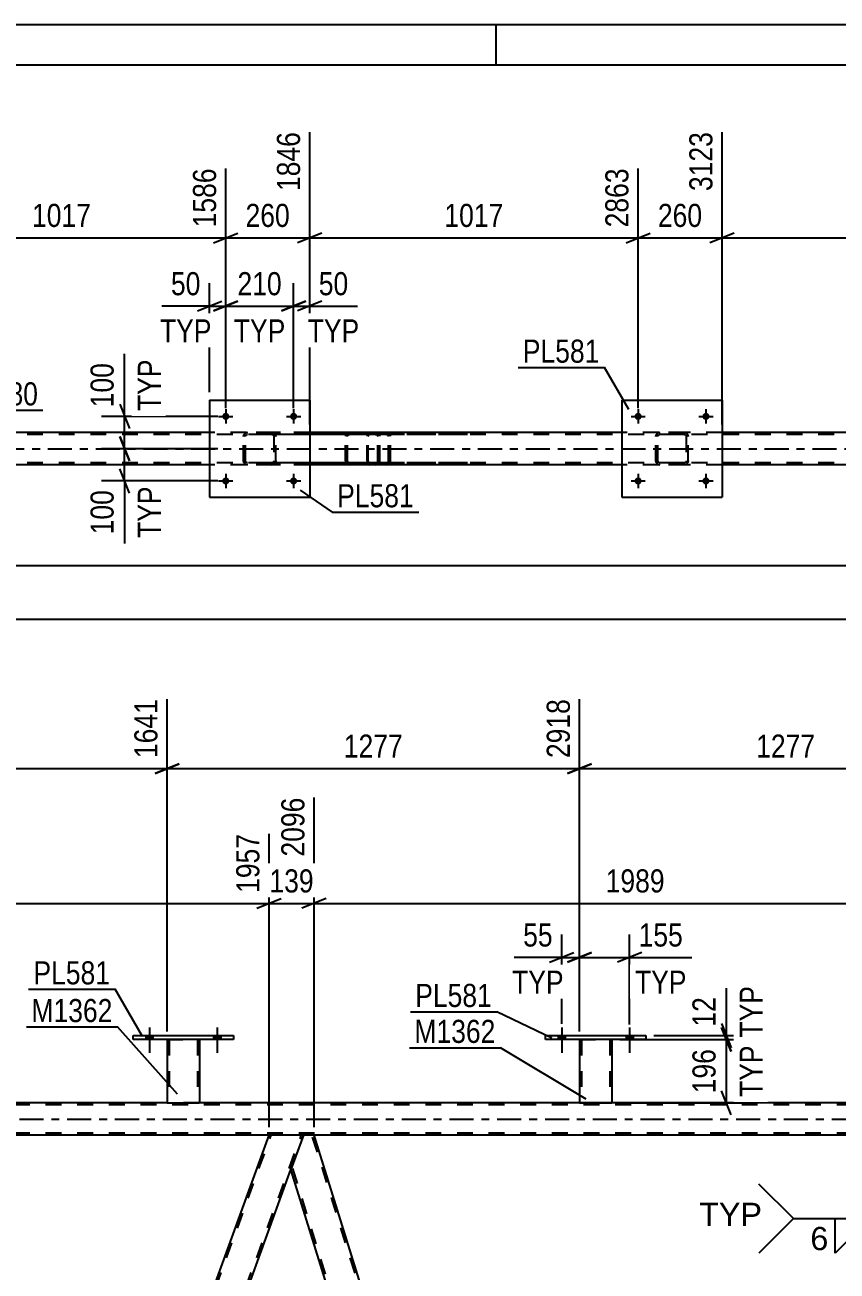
# Model space of a CAD drawing. Header units: millimetres. Extents: x 0 to 841, y 0 to 594.
# Drawn here: x 152.6 to 253.2, y 439.6 to 594 of the extents above; entities that cross this region are included whole.
import ezdxf

# ---------------------------------------------------------------- set-up
doc = ezdxf.new("R2010")
doc.units = ezdxf.units.MM
doc.linetypes.add('DXK_LINE_DOT2', pattern=[3.9198, 1.9599, -1.9599])
doc.linetypes.add('DXK_LINE_DOT3', pattern=[5.9187, 2.979, -0.9799, 0.9799, -0.9799])
doc.styles.add('Arial', font='ARIAL.TTF', dxfattribs={"height": 0.2})
doc.styles.add('Arial Narrow', font='ARIALN.TTF', dxfattribs={"height": 0.2})

# ---------------------------------------------------------------- blocks, each defined once
blk = doc.blocks.new('Unknown-318894869-1133')
at = {"color": 5, "linetype": 'Continuous'}
for p, q in [((841, 594), (0, 594)), ((211, 589), (211, 594)), ((836, 589), (5, 589))]:
    blk.add_line(p, q, dxfattribs=at)
blk = doc.blocks.new('Bolt-318894869-4934 - 4784')
at = {"linetype": 'Continuous'}
for points in [[(177.95, 545.5, -1), (177.07, 545.5, -1)], [(186.35, 545.5, -1), (185.47, 545.5, -1)]]:
    blk.add_hatch(color=1, dxfattribs=at).paths.add_polyline_path(points)
at = {"color": 1, "linetype": 'Continuous'}
for p, q in [((176.63, 545.5), (178.39, 545.5)), ((177.51, 546.38), (177.51, 544.62)), ((185.03, 545.5), (186.79, 545.5)), ((185.91, 546.38), (185.91, 544.62))]:
    blk.add_line(p, q, dxfattribs=at)
blk = doc.blocks.new('Bolt-318894869-4932 - 4784')
at = {"linetype": 'Continuous'}
for points in [[(229.03, 545.5, -1), (228.15, 545.5, -1)], [(237.43, 545.5, -1), (236.55, 545.5, -1)]]:
    blk.add_hatch(color=1, dxfattribs=at).paths.add_polyline_path(points)
at = {"color": 1, "linetype": 'Continuous'}
for p, q in [((227.71, 545.5), (229.47, 545.5)), ((228.59, 546.38), (228.59, 544.62)), ((236.11, 545.5), (237.87, 545.5)), ((236.99, 546.38), (236.99, 544.62))]:
    blk.add_line(p, q, dxfattribs=at)
blk = doc.blocks.new('Part-318894869-4807 - 4784')
at = {"color": 7, "linetype": 'DXK_LINE_DOT2'}
for p, q in [((196.07, 543.5), (181.09, 543.5)), ((192.84, 543.5), (192.64, 543.46)), ((196.27, 543.46), (196.07, 543.5)), ((196.07, 543.26), (181.09, 543.26)), ((192.37, 543.21), (192.33, 543.02)), ((192.33, 539.98), (192.33, 543.02)), ((192.58, 543.02), (192.6, 543.11)), ((192.58, 539.98), (192.58, 543.02)), ((192.6, 543.11), (192.66, 543.19)), ((192.66, 543.19), (192.74, 543.24)), ((192.74, 543.24), (192.84, 543.26)), ((196.07, 543.26), (196.17, 543.24)), ((196.17, 543.24), (196.26, 543.19)), ((196.26, 543.19), (196.31, 543.11)), ((196.31, 543.11), (196.33, 543.02)), ((196.33, 539.98), (196.33, 543.02)), ((196.59, 543.02), (196.55, 543.21)), ((196.59, 539.98), (196.59, 543.02)), ((196.07, 539.74), (181.09, 539.74)), ((196.07, 539.5), (181.09, 539.5)), ((192.33, 539.98), (192.37, 539.8)), ((192.6, 539.89), (192.58, 539.98)), ((192.66, 539.81), (192.6, 539.89)), ((192.64, 539.54), (192.84, 539.5)), ((192.74, 539.76), (192.66, 539.81)), ((192.84, 539.74), (192.74, 539.76)), ((196.17, 539.76), (196.07, 539.74)), ((196.07, 539.5), (196.27, 539.54)), ((196.26, 539.81), (196.17, 539.76)), ((196.31, 539.89), (196.26, 539.81)), ((196.33, 539.98), (196.31, 539.89)), ((196.55, 539.8), (196.59, 539.98))]:
    blk.add_line(p, q, dxfattribs=at)
for centre, start, end in [((192.82, 543), 110.7583, 155.68), ((196.09, 543), 24.32, 69.2417), ((192.82, 540), 204.32, 249.2417), ((196.09, 540), 290.7583, 335.68)]:
    blk.add_arc(centre, 0.496, start, end, dxfattribs=at)
blk = doc.blocks.new('Part-318894869-4814 - 4784')
at = {"color": 7, "linetype": 'DXK_LINE_DOT2'}
for p, q in [((195.21, 543.46), (195.12, 543.36)), ((195.31, 543.5), (195.21, 543.46)), ((207.47, 543.5), (195.31, 543.5)), ((196.59, 543.26), (196.59, 543.5)), ((197.59, 543.46), (197.4, 543.5)), ((195.06, 543.21), (195.04, 543.02)), ((195.04, 539.98), (195.04, 543.02)), ((195.12, 543.36), (195.06, 543.21)), ((195.17, 543.02), (195.18, 543.11)), ((195.17, 539.98), (195.17, 543.02)), ((195.18, 543.11), (195.21, 543.19)), ((195.21, 543.19), (195.26, 543.24)), ((195.26, 543.24), (195.31, 543.26)), ((207.47, 543.26), (195.31, 543.26)), ((197.4, 543.26), (197.5, 543.24)), ((197.5, 543.24), (197.58, 543.19)), ((197.58, 543.19), (197.63, 543.11)), ((197.63, 543.11), (197.65, 543.02)), ((197.65, 539.98), (197.65, 543.02)), ((197.9, 543.02), (197.86, 543.21)), ((197.9, 539.98), (197.9, 543.02)), ((195.04, 539.98), (195.06, 539.8)), ((195.06, 539.8), (195.12, 539.64)), ((195.12, 539.64), (195.21, 539.54)), ((195.18, 539.89), (195.17, 539.98)), ((195.21, 539.81), (195.18, 539.89)), ((195.26, 539.76), (195.21, 539.81)), ((195.21, 539.54), (195.31, 539.5)), ((195.31, 539.74), (195.26, 539.76)), ((207.47, 539.74), (195.31, 539.74)), ((207.47, 539.5), (195.31, 539.5)), ((196.59, 539.54), (196.59, 539.74)), ((196.59, 539.5), (196.59, 539.54)), ((197.5, 539.76), (197.4, 539.74)), ((197.4, 539.5), (197.59, 539.54)), ((197.58, 539.81), (197.5, 539.76)), ((197.63, 539.89), (197.58, 539.81)), ((197.65, 539.98), (197.63, 539.89)), ((197.86, 539.8), (197.9, 539.98))]:
    blk.add_line(p, q, dxfattribs=at)
for centre, start, end in [((197.41, 543.01), 23.8494, 68.8059), ((197.41, 540), 291.1941, 336.1506)]:
    blk.add_arc(centre, 0.492, start, end, dxfattribs=at)
blk = doc.blocks.new('Part-318894869-4893 - 4784')
at = {"color": 7, "linetype": 'DXK_LINE_DOT2'}
for p, q in [((231.08, 543.46), (231.27, 543.5)), ((231.27, 543.5), (231.08, 543.46)), ((234.31, 543.5), (231.27, 543.5)), ((234.31, 543.5), (234.49, 543.46)), ((234.49, 543.46), (234.31, 543.5)), ((230.79, 543.02), (230.82, 543.2)), ((230.82, 543.2), (230.79, 543.02)), ((230.79, 539.98), (230.79, 543.02)), ((231.03, 543.02), (231.04, 543.11)), ((231.03, 539.98), (231.03, 543.02)), ((231.04, 543.11), (231.1, 543.19)), ((231.1, 543.19), (231.17, 543.24)), ((231.17, 543.24), (231.27, 543.26)), ((234.31, 543.26), (231.27, 543.26)), ((234.31, 543.26), (234.4, 543.24)), ((234.4, 543.24), (234.48, 543.19)), ((234.48, 543.19), (234.53, 543.11)), ((234.53, 543.11), (234.55, 543.02)), ((234.55, 543.02), (234.55, 539.98)), ((234.75, 543.2), (234.79, 543.02)), ((234.79, 543.02), (234.75, 543.2)), ((234.79, 539.98), (234.79, 543.02)), ((230.82, 539.8), (230.79, 539.98)), ((230.79, 539.98), (230.82, 539.8)), ((231.04, 539.89), (231.03, 539.98)), ((231.1, 539.81), (231.04, 539.89)), ((231.27, 539.5), (231.08, 539.54)), ((231.08, 539.54), (231.27, 539.5)), ((231.17, 539.76), (231.1, 539.81)), ((231.27, 539.74), (231.17, 539.76)), ((234.31, 539.74), (231.27, 539.74)), ((234.31, 539.5), (231.27, 539.5)), ((234.4, 539.76), (234.31, 539.74)), ((234.49, 539.54), (234.31, 539.5)), ((234.31, 539.5), (234.49, 539.54)), ((234.48, 539.81), (234.4, 539.76)), ((234.53, 539.89), (234.48, 539.81)), ((234.55, 539.98), (234.53, 539.89)), ((234.79, 539.98), (234.75, 539.8)), ((234.75, 539.8), (234.79, 539.98))]:
    blk.add_line(p, q, dxfattribs=at)
at = {"color": 7, "linetype": 'DXK_LINE_DOT3'}
blk.add_line((232.79, 541.5), (232.79, 541.5), dxfattribs=at)
at = {"color": 7, "linetype": 'DXK_LINE_DOT2'}
for centre, start, end in [((231.27, 543.02), 112.5, 157.5), ((231.27, 543.02), 112.5, 157.5), ((234.31, 543.02), 22.5, 67.5), ((234.31, 543.02), 22.5, 67.5), ((231.27, 539.98), 202.5, 247.5), ((231.27, 539.98), 202.5, 247.5), ((234.31, 539.98), 292.5, 337.5), ((234.31, 539.98), 292.5, 337.5)]:
    blk.add_arc(centre, 0.48, start, end, dxfattribs=at)
blk = doc.blocks.new('Part-318894869-4898 - 4784')
at = {"color": 2, "linetype": 'Continuous'}
for p, q in [((226.59, 547.5), (226.59, 535.5)), ((226.59, 547.5), (238.99, 547.5)), ((238.99, 547.5), (238.99, 535.5)), ((226.59, 535.5), (238.99, 535.5))]:
    blk.add_line(p, q, dxfattribs=at)
blk = doc.blocks.new('Part-318894869-4899 - 4784')
at = {"color": 7, "linetype": 'DXK_LINE_DOT2'}
for p, q in [((180, 543.46), (180.19, 543.5)), ((180.19, 543.5), (180, 543.46)), ((183.23, 543.5), (180.19, 543.5)), ((183.23, 543.5), (183.41, 543.46)), ((183.41, 543.46), (183.23, 543.5)), ((179.71, 543.02), (179.74, 543.2)), ((179.74, 543.2), (179.71, 543.02)), ((179.71, 539.98), (179.71, 543.02)), ((179.95, 543.02), (179.96, 543.11)), ((179.95, 539.98), (179.95, 543.02)), ((179.96, 543.11), (180.02, 543.19)), ((180.02, 543.19), (180.09, 543.24)), ((180.09, 543.24), (180.19, 543.26)), ((183.23, 543.26), (180.19, 543.26)), ((183.23, 543.26), (183.32, 543.24)), ((183.32, 543.24), (183.39, 543.19)), ((183.39, 543.19), (183.45, 543.11)), ((183.45, 543.11), (183.47, 543.02)), ((183.47, 543.02), (183.47, 539.98)), ((183.67, 543.2), (183.71, 543.02)), ((183.71, 543.02), (183.67, 543.2)), ((183.71, 539.98), (183.71, 543.02)), ((179.74, 539.8), (179.71, 539.98)), ((179.71, 539.98), (179.74, 539.8)), ((179.96, 539.89), (179.95, 539.98)), ((180.02, 539.81), (179.96, 539.89)), ((180.19, 539.5), (180, 539.54)), ((180, 539.54), (180.19, 539.5)), ((180.09, 539.76), (180.02, 539.81)), ((180.19, 539.74), (180.09, 539.76)), ((183.23, 539.74), (180.19, 539.74)), ((183.23, 539.5), (180.19, 539.5)), ((183.32, 539.76), (183.23, 539.74)), ((183.41, 539.54), (183.23, 539.5)), ((183.23, 539.5), (183.41, 539.54)), ((183.39, 539.81), (183.32, 539.76)), ((183.45, 539.89), (183.39, 539.81)), ((183.47, 539.98), (183.45, 539.89)), ((183.71, 539.98), (183.67, 539.8)), ((183.67, 539.8), (183.71, 539.98))]:
    blk.add_line(p, q, dxfattribs=at)
at = {"color": 7, "linetype": 'DXK_LINE_DOT3'}
blk.add_line((181.71, 541.5), (181.71, 541.5), dxfattribs=at)
at = {"color": 7, "linetype": 'DXK_LINE_DOT2'}
for centre, start, end in [((180.19, 543.02), 112.5, 157.5), ((180.19, 543.02), 112.5, 157.5), ((183.23, 543.02), 22.5, 67.5), ((183.23, 543.02), 22.5, 67.5), ((180.19, 539.98), 202.5, 247.5), ((180.19, 539.98), 202.5, 247.5), ((183.23, 539.98), 292.5, 337.5), ((183.23, 539.98), 292.5, 337.5)]:
    blk.add_arc(centre, 0.48, start, end, dxfattribs=at)
blk = doc.blocks.new('Part-318894869-4904 - 4784')
at = {"color": 2, "linetype": 'Continuous'}
for p, q in [((175.51, 547.5), (175.51, 535.5)), ((175.51, 547.5), (187.91, 547.5)), ((187.91, 547.5), (187.91, 535.5)), ((175.51, 535.5), (187.91, 535.5))]:
    blk.add_line(p, q, dxfattribs=at)
blk = doc.blocks.new('Bolt-318894869-4931 - 4784')
at = {"linetype": 'Continuous'}
for points in [[(229.03, 537.5, -1), (228.15, 537.5, -1)], [(237.43, 537.5, -1), (236.55, 537.5, -1)]]:
    blk.add_hatch(color=1, dxfattribs=at).paths.add_polyline_path(points)
at = {"color": 1, "linetype": 'Continuous'}
for p, q in [((227.71, 537.5), (229.47, 537.5)), ((228.59, 538.38), (228.59, 536.62)), ((236.11, 537.5), (237.87, 537.5)), ((236.99, 538.38), (236.99, 536.62))]:
    blk.add_line(p, q, dxfattribs=at)
blk = doc.blocks.new('Bolt-318894869-4933 - 4784')
at = {"linetype": 'Continuous'}
for points in [[(177.95, 537.5, -1), (177.07, 537.5, -1)], [(186.35, 537.5, -1), (185.47, 537.5, -1)]]:
    blk.add_hatch(color=1, dxfattribs=at).paths.add_polyline_path(points)
at = {"color": 1, "linetype": 'Continuous'}
for p, q in [((176.63, 537.5), (178.39, 537.5)), ((177.51, 538.38), (177.51, 536.62)), ((185.03, 537.5), (186.79, 537.5)), ((185.91, 538.38), (185.91, 536.62))]:
    blk.add_line(p, q, dxfattribs=at)
blk = doc.blocks.new('Part-318894869-4962 - 4784')
at = {"color": 2, "linetype": 'Continuous'}
for p, q in [((175.51, 543.5), (136.82, 543.5)), ((226.59, 543.5), (187.91, 543.5)), ((277.67, 543.5), (238.99, 543.5)), ((175.51, 539.5), (136.82, 539.5)), ((226.59, 539.5), (187.91, 539.5)), ((277.67, 539.5), (238.99, 539.5))]:
    blk.add_line(p, q, dxfattribs=at)
at = {"color": 7, "linetype": 'DXK_LINE_DOT2'}
for p, q in [((187.91, 543.5), (175.51, 543.5)), ((238.99, 543.5), (226.59, 543.5)), ((715.39, 543.26), (114.05, 543.26)), ((715.39, 539.74), (114.05, 539.74)), ((187.91, 539.5), (175.51, 539.5)), ((238.99, 539.5), (226.59, 539.5))]:
    blk.add_line(p, q, dxfattribs=at)
at = {"color": 7, "linetype": 'DXK_LINE_DOT3'}
blk.add_line((114.05, 541.5), (715.39, 541.5), dxfattribs=at)
blk = doc.blocks.new('Part-318894869-3330 - 3231')
at = {"color": 2, "linetype": 'Continuous'}
for p, q in [((217.13, 468.78), (229.53, 468.78)), ((217.13, 468.3), (217.13, 468.78)), ((229.53, 468.3), (217.13, 468.3)), ((229.53, 468.78), (229.53, 468.3))]:
    blk.add_line(p, q, dxfattribs=at)
blk = doc.blocks.new('Part-318894869-3345 - 3231')
at = {"color": 2, "linetype": 'Continuous'}
for p, q in [((187.13, 456.45), (185.58, 452.2)), ((188.45, 456.45), (187.13, 456.45)), ((224.73, 340.06), (188.45, 456.45)), ((220.54, 340.06), (185.58, 452.2))]:
    blk.add_line(p, q, dxfattribs=at)
at = {"color": 7, "linetype": 'DXK_LINE_DOT2'}
for p, q in [((225.01, 338.33), (188.2, 456.45)), ((222.54, 334.45), (185.72, 452.58)), ((222.28, 334.45), (220.54, 340.06)), ((225.15, 338.71), (224.73, 340.06)), ((223.6, 334.45), (225.15, 338.71)), ((222.28, 334.45), (223.6, 334.45))]:
    blk.add_line(p, q, dxfattribs=at)
blk = doc.blocks.new('Part-318894869-3283 - 3231')
at = {"color": 2, "linetype": 'Continuous'}
for p, q in [((221.33, 468.3), (221.33, 460.46)), ((225.33, 468.3), (225.33, 460.46)), ((221.33, 460.46), (225.33, 460.46))]:
    blk.add_line(p, q, dxfattribs=at)
at = {"color": 7, "linetype": 'DXK_LINE_DOT2'}
for p, q in [((221.33, 468.3), (225.33, 468.3)), ((221.33, 468.3), (221.33, 468.3)), ((221.33, 468.3), (221.33, 468.3)), ((221.57, 468.3), (221.57, 460.46)), ((225.09, 468.3), (225.09, 460.46)), ((225.33, 468.3), (225.33, 468.3)), ((225.33, 468.3), (225.33, 468.3)), ((225.07, 460.46), (225.03, 460.46)), ((225.03, 460.46), (225.07, 460.46)), ((225.09, 460.46), (225.07, 460.46)), ((225.07, 460.46), (225.09, 460.46))]:
    blk.add_line(p, q, dxfattribs=at)
blk = doc.blocks.new('Bolt-318894869-3424 - 3231')
at = {"linetype": 'Continuous'}
for points in [[(218.69, 468.3), (219.57, 468.3), (219.57, 468.78), (218.69, 468.78)], [(227.09, 468.3), (227.97, 468.3), (227.97, 468.78), (227.09, 468.78)]]:
    blk.add_hatch(color=1, dxfattribs=at).paths.add_polyline_path(points)
at = {"color": 1, "linetype": 'Continuous'}
for p, q in [((219.13, 469.78), (219.13, 466.66)), ((227.53, 469.78), (227.53, 466.66)), ((218.69, 468.78), (218.69, 468.3)), ((219.57, 468.78), (219.57, 468.3)), ((227.09, 468.78), (227.09, 468.3)), ((227.97, 468.78), (227.97, 468.3))]:
    blk.add_line(p, q, dxfattribs=at)
blk = doc.blocks.new('Part-318894869-3320 - 3231')
at = {"color": 2, "linetype": 'Continuous'}
for p, q in [((166.05, 468.78), (178.45, 468.78)), ((166.05, 468.3), (166.05, 468.78)), ((178.45, 468.3), (166.05, 468.3)), ((178.45, 468.78), (178.45, 468.3))]:
    blk.add_line(p, q, dxfattribs=at)
blk = doc.blocks.new('Part-318894869-3382 - 3231')
at = {"color": 2, "linetype": 'Continuous'}
for p, q in [((138.47, 334.45), (182.87, 456.45)), ((187.13, 456.45), (182.87, 456.45)), ((142.73, 334.45), (185.58, 452.2)), ((142.41, 334.45), (138.47, 334.45)), ((142.69, 334.45), (142.41, 334.45)), ((142.73, 334.45), (142.69, 334.45))]:
    blk.add_line(p, q, dxfattribs=at)
at = {"color": 7, "linetype": 'DXK_LINE_DOT2'}
for p, q in [((138.72, 334.45), (183.13, 456.45)), ((142.47, 334.45), (186.87, 456.45)), ((185.58, 452.2), (187.13, 456.45)), ((142.41, 334.45), (142.58, 334.45))]:
    blk.add_line(p, q, dxfattribs=at)
blk = doc.blocks.new('Part-318894869-3325 - 3231')
at = {"color": 2, "linetype": 'Continuous'}
for p, q in [((170.25, 468.3), (170.25, 460.45)), ((174.25, 468.3), (174.25, 460.45)), ((170.25, 460.45), (174.21, 460.45)), ((174.25, 460.45), (174.21, 460.45))]:
    blk.add_line(p, q, dxfattribs=at)
at = {"color": 7, "linetype": 'DXK_LINE_DOT2'}
for p, q in [((170.25, 468.3), (174.25, 468.3)), ((170.25, 468.3), (170.25, 468.3)), ((170.25, 468.3), (170.25, 468.3)), ((170.49, 468.3), (170.49, 460.45)), ((174.01, 468.3), (174.01, 460.45)), ((174.25, 468.3), (174.25, 468.3)), ((174.25, 468.3), (174.25, 468.3)), ((173.99, 460.45), (174.01, 460.45))]:
    blk.add_line(p, q, dxfattribs=at)
blk = doc.blocks.new('Bolt-318894869-3421 - 3231')
at = {"linetype": 'Continuous'}
for points in [[(167.61, 468.3), (168.49, 468.3), (168.49, 468.78), (167.61, 468.78)], [(176.01, 468.3), (176.89, 468.3), (176.89, 468.78), (176.01, 468.78)]]:
    blk.add_hatch(color=1, dxfattribs=at).paths.add_polyline_path(points)
at = {"color": 1, "linetype": 'Continuous'}
for p, q in [((168.05, 469.78), (168.05, 466.66)), ((176.45, 469.78), (176.45, 466.66)), ((167.61, 468.78), (167.61, 468.3)), ((168.49, 468.78), (168.49, 468.3)), ((176.01, 468.78), (176.01, 468.3)), ((176.89, 468.78), (176.89, 468.3))]:
    blk.add_line(p, q, dxfattribs=at)
blk = doc.blocks.new('Bolt-318894869-3422 - 3231')
at = {"linetype": 'Continuous'}
for points in [[(167.61, 468.3), (168.49, 468.3), (168.49, 468.78), (167.61, 468.78)], [(176.01, 468.3), (176.89, 468.3), (176.89, 468.78), (176.01, 468.78)]]:
    blk.add_hatch(color=1, dxfattribs=at).paths.add_polyline_path(points)
at = {"color": 1, "linetype": 'Continuous'}
for p, q in [((168.05, 469.78), (168.05, 466.66)), ((176.45, 469.78), (176.45, 466.66)), ((167.61, 468.78), (167.61, 468.3)), ((168.49, 468.78), (168.49, 468.3)), ((176.01, 468.78), (176.01, 468.3)), ((176.89, 468.78), (176.89, 468.3))]:
    blk.add_line(p, q, dxfattribs=at)
blk = doc.blocks.new('Bolt-318894869-3423 - 3231')
at = {"linetype": 'Continuous'}
for points in [[(218.69, 468.3), (219.57, 468.3), (219.57, 468.78), (218.69, 468.78)], [(227.09, 468.3), (227.97, 468.3), (227.97, 468.78), (227.09, 468.78)]]:
    blk.add_hatch(color=1, dxfattribs=at).paths.add_polyline_path(points)
at = {"color": 1, "linetype": 'Continuous'}
for p, q in [((219.13, 469.78), (219.13, 466.66)), ((227.53, 469.78), (227.53, 466.66)), ((218.69, 468.78), (218.69, 468.3)), ((219.57, 468.78), (219.57, 468.3)), ((227.09, 468.78), (227.09, 468.3)), ((227.97, 468.78), (227.97, 468.3))]:
    blk.add_line(p, q, dxfattribs=at)
blk = doc.blocks.new('Part-318894869-3655 - 3231')
at = {"color": 7, "linetype": 'DXK_LINE_DOT2'}
for p, q in [((705.93, 460.21), (104.6, 460.21)), ((174.25, 460.45), (170.25, 460.45)), ((705.93, 456.69), (104.6, 456.69)), ((188.45, 456.45), (182.87, 456.45))]:
    blk.add_line(p, q, dxfattribs=at)
at = {"color": 2, "linetype": 'Continuous'}
for p, q in [((170.25, 460.45), (123.17, 460.45)), ((425.65, 460.45), (174.25, 460.45)), ((182.87, 456.45), (104.6, 456.45)), ((268.01, 456.45), (188.45, 456.45))]:
    blk.add_line(p, q, dxfattribs=at)
at = {"color": 7, "linetype": 'DXK_LINE_DOT3'}
blk.add_line((104.6, 458.45), (705.93, 458.45), dxfattribs=at)
blk = doc.blocks.new('Part-318894869-3683 - 3231')
at = {"color": 7, "linetype": 'DXK_LINE_DOT2'}
for p, q in [((223.86, 334.45), (268.26, 456.45)), ((227.6, 334.45), (272.01, 456.45)), ((272.26, 456.45), (270.72, 452.2)), ((223.6, 334.45), (225.64, 340.06)), ((227.86, 334.45), (229.9, 340.06)), ((227.86, 334.45), (223.6, 334.45))]:
    blk.add_line(p, q, dxfattribs=at)
at = {"color": 2, "linetype": 'Continuous'}
for p, q in [((225.64, 340.06), (268.01, 456.45)), ((268.01, 456.45), (272.26, 456.45)), ((229.9, 340.06), (270.72, 452.2))]:
    blk.add_line(p, q, dxfattribs=at)
blk = doc.blocks.new('StraightDimension-318894869-5174 - 4784')
at = {"color": 7, "linetype": 'Continuous'}
for p, q in [((238.99, 544.5), (238.99, 580.73)), ((228.59, 546.5), (228.59, 576.23)), ((227.09, 567.02), (230.09, 568.22)), ((240.49, 568.22), (237.49, 567.02)), ((228.59, 567.62), (238.99, 567.62))]:
    blk.add_line(p, q, dxfattribs=at)
at = {"color": 0}
blk.add_wipeout([(237.13, 568.37), (237.13, 572.57), (230.44, 572.57), (230.44, 568.37)], dxfattribs=at)
at = {"color": 3, "style": 'Arial Narrow'}
blk.add_text('260', height=2.863, dxfattribs=at).set_placement((231.04, 568.97))
at = {"color": 0, "linetype": 'Continuous'}
blk.add_wipeout([(238.39, 581.33), (234.19, 581.33), (234.19, 572.82), (238.39, 572.82)], dxfattribs=at)
at = {"color": 3, "linetype": 'Continuous', "style": 'Arial Narrow'}
blk.add_text('3123', height=2.863, rotation=90.0002, dxfattribs=at).set_placement((237.79, 573.42))
blk = doc.blocks.new('StraightDimension-318894869-5026 - 4784')
at = {"color": 7, "linetype": 'Continuous'}
blk.add_line((114.05, 527.03), (752.51, 527.03), dxfattribs=at)
blk = doc.blocks.new('StraightDimension-318894869-5121 - 4784')
at = {"color": 7, "linetype": 'Continuous'}
for p, q in [((136.82, 544.18), (136.82, 578.91)), ((177.51, 546.5), (177.51, 576.23)), ((138.32, 568.22), (135.32, 567.02)), ((176.01, 567.02), (179.01, 568.22)), ((136.82, 567.62), (177.51, 567.62))]:
    blk.add_line(p, q, dxfattribs=at)
at = {"color": 0, "linetype": 'Continuous'}
blk.add_wipeout([(176.9, 576.83), (172.7, 576.83), (172.7, 568.32), (176.9, 568.32)], dxfattribs=at)
at = {"color": 0}
blk.add_wipeout([(161.42, 568.37), (161.42, 572.57), (152.91, 572.57), (152.91, 568.37)], dxfattribs=at)
at = {"color": 3, "linetype": 'Continuous', "style": 'Arial Narrow'}
blk.add_text('1586', height=2.863, rotation=90.0002, dxfattribs=at).set_placement((176.31, 568.92))
at = {"color": 3, "style": 'Arial Narrow'}
blk.add_text('1017', height=2.863, dxfattribs=at).set_placement((153.51, 568.97))
blk = doc.blocks.new('StraightDimension-318894869-5134 - 4784')
at = {"color": 7, "linetype": 'Continuous'}
for p, q in [((187.91, 544.5), (187.91, 580.73)), ((177.51, 546.5), (177.51, 576.23)), ((176.01, 567.02), (179.01, 568.22)), ((189.41, 568.22), (186.41, 567.02)), ((177.51, 567.62), (187.91, 567.62))]:
    blk.add_line(p, q, dxfattribs=at)
at = {"color": 0}
blk.add_wipeout([(186.05, 568.37), (186.05, 572.57), (179.36, 572.57), (179.36, 568.37)], dxfattribs=at)
at = {"color": 3, "style": 'Arial Narrow'}
blk.add_text('260', height=2.863, dxfattribs=at).set_placement((179.96, 568.97))
at = {"color": 0, "linetype": 'Continuous'}
blk.add_wipeout([(187.3, 581.33), (183.1, 581.33), (183.1, 572.82), (187.3, 572.82)], dxfattribs=at)
at = {"color": 3, "linetype": 'Continuous', "style": 'Arial Narrow'}
blk.add_text('1846', height=2.863, rotation=90.0002, dxfattribs=at).set_placement((186.71, 573.42))
blk = doc.blocks.new('StraightDimension-318894869-5154 - 4784')
at = {"color": 7, "linetype": 'Continuous'}
for p, q in [((187.91, 544.5), (187.91, 580.73)), ((228.59, 546.5), (228.59, 576.23)), ((189.41, 568.22), (186.41, 567.02)), ((227.09, 567.02), (230.09, 568.22)), ((187.91, 567.62), (228.59, 567.62))]:
    blk.add_line(p, q, dxfattribs=at)
at = {"color": 0, "linetype": 'Continuous'}
blk.add_wipeout([(227.99, 576.83), (223.79, 576.83), (223.79, 568.32), (227.99, 568.32)], dxfattribs=at)
at = {"color": 0}
blk.add_wipeout([(212.5, 568.37), (212.5, 572.57), (203.99, 572.57), (203.99, 568.37)], dxfattribs=at)
at = {"color": 3, "linetype": 'Continuous', "style": 'Arial Narrow'}
blk.add_text('2863', height=2.863, rotation=90.0002, dxfattribs=at).set_placement((227.39, 568.92))
at = {"color": 3, "style": 'Arial Narrow'}
blk.add_text('1017', height=2.863, dxfattribs=at).set_placement((204.59, 568.97))
blk = doc.blocks.new('StraightDimension-318894869-5194 - 4784')
at = {"color": 7, "linetype": 'Continuous'}
for p, q in [((238.99, 544.5), (238.99, 580.73)), ((279.67, 546.5), (279.67, 576.23)), ((240.49, 568.22), (237.49, 567.02)), ((278.17, 567.02), (281.17, 568.22)), ((238.99, 567.62), (279.67, 567.62))]:
    blk.add_line(p, q, dxfattribs=at)
at = {"color": 0, "linetype": 'Continuous'}
blk.add_wipeout([(279.07, 576.83), (274.87, 576.83), (274.87, 568.32), (279.07, 568.32)], dxfattribs=at)
at = {"color": 0}
blk.add_wipeout([(263.58, 568.37), (263.58, 572.57), (255.07, 572.57), (255.07, 568.37)], dxfattribs=at)
at = {"color": 3, "linetype": 'Continuous', "style": 'Arial Narrow'}
blk.add_text('4140', height=2.863, rotation=90.0002, dxfattribs=at).set_placement((278.47, 568.92))
at = {"color": 3, "style": 'Arial Narrow'}
blk.add_text('1017', height=2.863, dxfattribs=at).set_placement((255.67, 568.97))
blk = doc.blocks.new('StraightDimension-318894869-5602 - 4784')
at = {"color": 7, "linetype": 'Continuous'}
blk.add_line((113.41, 520.38), (753.15, 520.38), dxfattribs=at)
blk = doc.blocks.new('StraightDimension-318894869-5660 - 4784')
at = {"color": 7, "linetype": 'Continuous'}
for p, q in [((175.51, 548.5), (175.51, 562.01)), ((177.51, 546.5), (177.51, 562.01)), ((174.01, 558.56), (177.01, 559.76)), ((175.51, 559.16), (177.51, 559.16)), ((179.01, 559.76), (176.01, 558.56))]:
    blk.add_line(p, q, dxfattribs=at)
at = {"color": 0}
blk.add_wipeout([(174.98, 559.91), (174.98, 564.11), (170.12, 564.11), (170.12, 559.91)], dxfattribs=at)
at = {"color": 0, "linetype": 'Continuous'}
blk.add_wipeout([(176.35, 554.06), (176.35, 558.26), (168.76, 558.26), (168.76, 554.06)], dxfattribs=at)
at = {"color": 7, "linetype": 'Continuous'}
blk.add_line((175.51, 559.16), (169.6, 559.16), dxfattribs=at)
blk.add_line((175.51, 559.16), (169.6, 559.16), dxfattribs=at)
at = {"color": 3, "style": 'Arial Narrow'}
blk.add_text('50', height=2.863, dxfattribs=at).set_placement((170.72, 560.51))
at = {"color": 3, "linetype": 'Continuous', "style": 'Arial Narrow'}
blk.add_text('TYP', height=2.863, dxfattribs=at).set_placement((169.36, 554.66))
blk = doc.blocks.new('StraightDimension-318894869-5673 - 4784')
at = {"color": 7, "linetype": 'Continuous'}
for p, q in [((177.51, 546.5), (177.51, 562.01)), ((185.91, 546.5), (185.91, 562.01)), ((176.01, 558.56), (179.01, 559.76)), ((177.51, 559.16), (185.91, 559.16)), ((187.41, 559.76), (184.41, 558.56))]:
    blk.add_line(p, q, dxfattribs=at)
at = {"color": 0}
blk.add_wipeout([(185.05, 559.91), (185.05, 564.11), (178.36, 564.11), (178.36, 559.91)], dxfattribs=at)
at = {"color": 0, "linetype": 'Continuous'}
blk.add_wipeout([(185.5, 554.06), (185.5, 558.26), (177.91, 558.26), (177.91, 554.06)], dxfattribs=at)
at = {"color": 3, "style": 'Arial Narrow'}
blk.add_text('210', height=2.863, dxfattribs=at).set_placement((178.96, 560.51))
at = {"color": 3, "linetype": 'Continuous', "style": 'Arial Narrow'}
blk.add_text('TYP', height=2.863, dxfattribs=at).set_placement((178.51, 554.66))
blk = doc.blocks.new('StraightDimension-318894869-5689 - 4784')
at = {"color": 7, "linetype": 'Continuous'}
for p, q in [((185.91, 546.5), (185.91, 562.01)), ((187.91, 548.5), (187.91, 562.01)), ((184.41, 558.56), (187.41, 559.76)), ((185.91, 559.16), (187.91, 559.16)), ((189.41, 559.76), (186.41, 558.56))]:
    blk.add_line(p, q, dxfattribs=at)
at = {"color": 0}
blk.add_wipeout([(193.29, 559.91), (193.29, 564.11), (188.43, 564.11), (188.43, 559.91)], dxfattribs=at)
at = {"color": 0, "linetype": 'Continuous'}
blk.add_wipeout([(194.65, 554.06), (194.65, 558.26), (187.06, 558.26), (187.06, 554.06)], dxfattribs=at)
at = {"color": 7, "linetype": 'Continuous'}
blk.add_line((187.91, 559.16), (193.81, 559.16), dxfattribs=at)
blk.add_line((187.91, 559.16), (193.81, 559.16), dxfattribs=at)
at = {"color": 3, "style": 'Arial Narrow'}
blk.add_text('50', height=2.863, dxfattribs=at).set_placement((189.03, 560.51))
at = {"color": 3, "linetype": 'Continuous', "style": 'Arial Narrow'}
blk.add_text('TYP', height=2.863, dxfattribs=at).set_placement((187.66, 554.66))
blk = doc.blocks.new('StraightDimension-318894869-9661 - 4784')
at = {"color": 7, "linetype": 'Continuous'}
for p, q in [((164.37, 547), (165.57, 544)), ((176.51, 545.5), (162.12, 545.5)), ((164.97, 541.5), (164.97, 545.5)), ((165.57, 540), (164.37, 543)), ((176.51, 541.5), (162.12, 541.5))]:
    blk.add_line(p, q, dxfattribs=at)
at = {"color": 0}
blk.add_wipeout([(164.22, 552.71), (160.02, 552.71), (160.02, 546.03), (164.22, 546.03)], dxfattribs=at)
at = {"color": 0, "linetype": 'Continuous'}
blk.add_wipeout([(170.07, 553.16), (165.87, 553.16), (165.87, 545.57), (170.07, 545.57)], dxfattribs=at)
at = {"color": 7, "linetype": 'Continuous'}
blk.add_line((164.97, 545.5), (164.97, 553.24), dxfattribs=at)
blk.add_line((164.97, 545.5), (164.97, 553.24), dxfattribs=at)
at = {"color": 3, "style": 'Arial Narrow'}
blk.add_text('100', height=2.863, rotation=90.0002, dxfattribs=at).set_placement((163.62, 546.63))
at = {"color": 3, "linetype": 'Continuous', "style": 'Arial Narrow'}
blk.add_text('TYP', height=2.863, rotation=90.0002, dxfattribs=at).set_placement((169.47, 546.17))
blk = doc.blocks.new('StraightDimension-318894869-9662 - 4784')
at = {"color": 7, "linetype": 'Continuous'}
for p, q in [((164.37, 543), (165.57, 540)), ((176.51, 541.5), (162.12, 541.5)), ((164.97, 537.5), (164.97, 541.5)), ((165.57, 536), (164.37, 539)), ((176.51, 537.5), (162.12, 537.5))]:
    blk.add_line(p, q, dxfattribs=at)
at = {"color": 0, "linetype": 'Continuous'}
blk.add_wipeout([(170.07, 537.43), (165.87, 537.43), (165.87, 529.84), (170.07, 529.84)], dxfattribs=at)
at = {"color": 0}
blk.add_wipeout([(164.22, 536.98), (160.02, 536.98), (160.02, 530.29), (164.22, 530.29)], dxfattribs=at)
at = {"color": 7, "linetype": 'Continuous'}
blk.add_line((164.97, 537.5), (164.97, 529.77), dxfattribs=at)
blk.add_line((164.97, 537.5), (164.97, 529.77), dxfattribs=at)
at = {"color": 3, "style": 'Arial Narrow'}
blk.add_text('100', height=2.863, rotation=90.0002, dxfattribs=at).set_placement((163.62, 530.89))
at = {"color": 3, "linetype": 'Continuous', "style": 'Arial Narrow'}
blk.add_text('TYP', height=2.863, rotation=90.0002, dxfattribs=at).set_placement((169.47, 530.44))
blk = doc.blocks.new('StraightDimension-318894869-4402 - 3231')
at = {"color": 7, "linetype": 'Continuous'}
for p, q in [((182.87, 457.45), (182.87, 493.78)), ((104.6, 461.45), (104.6, 488.3)), ((106.1, 485.77), (103.1, 484.57)), ((104.6, 485.17), (182.87, 485.17)), ((181.37, 484.57), (184.37, 485.77))]:
    blk.add_line(p, q, dxfattribs=at)
at = {"color": 0, "linetype": 'Continuous'}
for points in [[(182.27, 494.38), (178.07, 494.38), (178.07, 485.87), (182.27, 485.87)], [(104, 488.9), (99.8, 488.9), (99.8, 485.87), (104, 485.87)]]:
    blk.add_wipeout(points, dxfattribs=at)
at = {"color": 0}
blk.add_wipeout([(147.99, 485.92), (147.99, 490.12), (139.48, 490.12), (139.48, 485.92)], dxfattribs=at)
at = {"color": 3, "linetype": 'Continuous', "style": 'Arial Narrow'}
for s, height, p in [('1957', 2.863, (181.67, 486.47)), ('0', 2.86, (103.4, 486.47))]:
    blk.add_text(s, height=height, rotation=90.0002, dxfattribs=at).set_placement(p)
at = {"color": 3, "style": 'Arial Narrow'}
blk.add_text('1957', height=2.863, dxfattribs=at).set_placement((140.08, 486.52))
blk = doc.blocks.new('StraightDimension-318894869-4679 - 3231')
at = {"color": 7, "linetype": 'Continuous'}
for p, q in [((238.93, 469.8), (240.13, 466.8)), ((226.33, 468.3), (241.93, 468.3)), ((239.53, 460.46), (239.53, 468.3)), ((240.13, 458.96), (238.93, 461.96)), ((226.33, 460.46), (241.93, 460.46))]:
    blk.add_line(p, q, dxfattribs=at)
at = {"color": 0, "linetype": 'Continuous'}
blk.add_wipeout([(244.63, 468.17), (240.43, 468.17), (240.43, 460.58), (244.63, 460.58)], dxfattribs=at)
at = {"color": 0}
blk.add_wipeout([(238.78, 467.72), (234.58, 467.72), (234.58, 461.04), (238.78, 461.04)], dxfattribs=at)
at = {"color": 3, "style": 'Arial Narrow'}
blk.add_text('196', height=2.863, rotation=90.0002, dxfattribs=at).set_placement((238.18, 461.64))
at = {"color": 3, "linetype": 'Continuous', "style": 'Arial Narrow'}
blk.add_text('TYP', height=2.863, rotation=90.0002, dxfattribs=at).set_placement((244.03, 461.18))
blk = doc.blocks.new('StraightDimension-318894869-4671 - 3231')
at = {"color": 7, "linetype": 'Continuous'}
for p, q in [((238.93, 470.28), (240.13, 467.28)), ((240.13, 466.8), (238.93, 469.8)), ((226.33, 468.3), (241.93, 468.3)), ((230.53, 468.78), (241.93, 468.78)), ((239.53, 468.3), (239.53, 468.78))]:
    blk.add_line(p, q, dxfattribs=at)
at = {"color": 0, "linetype": 'Continuous'}
blk.add_wipeout([(244.63, 475.52), (240.43, 475.52), (240.43, 467.94), (244.63, 467.94)], dxfattribs=at)
at = {"color": 0}
blk.add_wipeout([(238.78, 474.16), (234.58, 474.16), (234.58, 469.3), (238.78, 469.3)], dxfattribs=at)
at = {"color": 7, "linetype": 'Continuous'}
blk.add_line((239.53, 468.78), (239.53, 474.68), dxfattribs=at)
blk.add_line((239.53, 468.78), (239.53, 474.68), dxfattribs=at)
at = {"color": 3, "linetype": 'Continuous', "style": 'Arial Narrow'}
blk.add_text('TYP', height=2.863, rotation=90.0002, dxfattribs=at).set_placement((244.03, 468.54))
at = {"color": 3, "style": 'Arial Narrow'}
blk.add_text('12', height=2.863, rotation=90.0002, dxfattribs=at).set_placement((238.18, 469.9))
blk = doc.blocks.new('StraightDimension-318894869-3991 - 3231')
at = {"color": 7, "linetype": 'Continuous'}
for p, q in [((61.4, 467.28), (60.2, 470.28)), ((113.97, 468.78), (57.95, 468.78)), ((60.8, 324.86), (60.8, 468.78)), ((60.2, 326.36), (61.4, 323.36)), ((216.4, 324.86), (57.95, 324.86))]:
    blk.add_line(p, q, dxfattribs=at)
at = {"color": 0}
blk.add_wipeout([(60.05, 401.08), (55.85, 401.08), (55.85, 392.56), (60.05, 392.56)], dxfattribs=at)
at = {"color": 3, "style": 'Arial Narrow'}
blk.add_text('3598', height=2.863, rotation=90.0002, dxfattribs=at).set_placement((59.45, 393.16))
blk = doc.blocks.new('StraightDimension-318894869-4434 - 3231')
at = {"color": 7, "linetype": 'Continuous'}
for p, q in [((188.45, 457.45), (188.45, 498.28)), ((268.01, 457.45), (268.01, 493.78)), ((189.95, 485.77), (186.95, 484.57)), ((188.45, 485.17), (268.01, 485.17)), ((266.51, 484.57), (269.51, 485.77))]:
    blk.add_line(p, q, dxfattribs=at)
at = {"color": 0, "linetype": 'Continuous'}
blk.add_wipeout([(267.41, 494.38), (263.21, 494.38), (263.21, 485.87), (267.41, 485.87)], dxfattribs=at)
at = {"color": 0}
blk.add_wipeout([(232.48, 485.92), (232.48, 490.12), (223.97, 490.12), (223.97, 485.92)], dxfattribs=at)
at = {"color": 3, "linetype": 'Continuous', "style": 'Arial Narrow'}
blk.add_text('4085', height=2.863, rotation=90.0002, dxfattribs=at).set_placement((266.81, 486.47))
at = {"color": 3, "style": 'Arial Narrow'}
blk.add_text('1989', height=2.863, dxfattribs=at).set_placement((224.57, 486.52))
blk = doc.blocks.new('StraightDimension-318894869-4663 - 3231')
at = {"color": 7, "linetype": 'Continuous'}
for p, q in [((221.33, 469.3), (221.33, 481.32)), ((227.53, 470.16), (227.53, 481.32)), ((219.83, 477.87), (222.83, 479.07)), ((229.03, 479.07), (226.03, 477.87)), ((221.33, 478.47), (227.53, 478.47))]:
    blk.add_line(p, q, dxfattribs=at)
at = {"color": 0}
blk.add_wipeout([(234.74, 479.22), (234.74, 483.42), (228.05, 483.42), (228.05, 479.22)], dxfattribs=at)
at = {"color": 0, "linetype": 'Continuous'}
blk.add_wipeout([(235.19, 473.37), (235.19, 477.57), (227.6, 477.57), (227.6, 473.37)], dxfattribs=at)
at = {"color": 7, "linetype": 'Continuous'}
blk.add_line((227.53, 478.47), (235.26, 478.47), dxfattribs=at)
blk.add_line((227.53, 478.47), (235.26, 478.47), dxfattribs=at)
at = {"color": 3, "style": 'Arial Narrow'}
blk.add_text('155', height=2.863, dxfattribs=at).set_placement((228.65, 479.82))
at = {"color": 3, "linetype": 'Continuous', "style": 'Arial Narrow'}
blk.add_text('TYP', height=2.863, dxfattribs=at).set_placement((228.2, 473.97))
blk = doc.blocks.new('StraightDimension-318894869-3960 - 3231')
at = {"color": 7, "linetype": 'Continuous'}
for p, q in [((170.25, 469.3), (170.25, 510.48)), ((221.33, 469.3), (221.33, 510.48)), ((171.75, 502.47), (168.75, 501.27)), ((170.25, 501.87), (221.33, 501.87)), ((219.83, 501.27), (222.83, 502.47))]:
    blk.add_line(p, q, dxfattribs=at)
at = {"color": 0, "linetype": 'Continuous'}
blk.add_wipeout([(220.73, 511.08), (216.53, 511.08), (216.53, 502.57), (220.73, 502.57)], dxfattribs=at)
at = {"color": 0}
blk.add_wipeout([(200.05, 502.62), (200.05, 506.82), (191.53, 506.82), (191.53, 502.62)], dxfattribs=at)
at = {"color": 3, "linetype": 'Continuous', "style": 'Arial Narrow'}
blk.add_text('2918', height=2.863, rotation=90.0002, dxfattribs=at).set_placement((220.13, 503.17))
at = {"color": 3, "style": 'Arial Narrow'}
blk.add_text('1277', height=2.863, dxfattribs=at).set_placement((192.13, 503.22))
blk = doc.blocks.new('StraightDimension-318894869-3950 - 3231')
at = {"color": 7, "linetype": 'Continuous'}
for p, q in [((221.33, 469.3), (221.33, 510.48)), ((272.41, 469.3), (272.41, 510.48)), ((222.83, 502.47), (219.83, 501.27)), ((221.33, 501.87), (272.41, 501.87)), ((270.91, 501.27), (273.91, 502.47))]:
    blk.add_line(p, q, dxfattribs=at)
at = {"color": 0, "linetype": 'Continuous'}
blk.add_wipeout([(271.81, 511.08), (267.61, 511.08), (267.61, 502.57), (271.81, 502.57)], dxfattribs=at)
at = {"color": 0}
blk.add_wipeout([(251.13, 502.62), (251.13, 506.82), (242.61, 506.82), (242.61, 502.62)], dxfattribs=at)
at = {"color": 3, "linetype": 'Continuous', "style": 'Arial Narrow'}
blk.add_text('4195', height=2.863, rotation=90.0002, dxfattribs=at).set_placement((271.21, 503.17))
at = {"color": 3, "style": 'Arial Narrow'}
blk.add_text('1277', height=2.863, dxfattribs=at).set_placement((243.21, 503.22))
blk = doc.blocks.new('StraightDimension-318894869-3970 - 3231')
at = {"color": 7, "linetype": 'Continuous'}
for p, q in [((119.17, 465.38), (119.17, 513.15)), ((170.25, 469.3), (170.25, 510.48)), ((120.67, 502.47), (117.67, 501.27)), ((119.17, 501.87), (170.25, 501.87)), ((168.75, 501.27), (171.75, 502.47))]:
    blk.add_line(p, q, dxfattribs=at)
at = {"color": 0, "linetype": 'Continuous'}
blk.add_wipeout([(169.65, 511.08), (165.45, 511.08), (165.45, 502.57), (169.65, 502.57)], dxfattribs=at)
at = {"color": 0}
blk.add_wipeout([(148.97, 502.62), (148.97, 506.82), (140.45, 506.82), (140.45, 502.62)], dxfattribs=at)
at = {"color": 3, "linetype": 'Continuous', "style": 'Arial Narrow'}
blk.add_text('1641', height=2.863, rotation=90.0002, dxfattribs=at).set_placement((169.05, 503.17))
at = {"color": 3, "style": 'Arial Narrow'}
blk.add_text('1277', height=2.863, dxfattribs=at).set_placement((141.05, 503.22))
blk = doc.blocks.new('StraightDimension-318894869-4414 - 3231')
at = {"color": 7, "linetype": 'Continuous'}
for p, q in [((188.45, 457.45), (188.45, 498.28)), ((182.87, 457.45), (182.87, 493.78)), ((181.37, 484.57), (184.37, 485.77)), ((182.87, 485.17), (188.45, 485.17)), ((189.95, 485.77), (186.95, 484.57))]:
    blk.add_line(p, q, dxfattribs=at)
at = {"color": 0}
blk.add_wipeout([(189, 485.92), (189, 490.12), (182.32, 490.12), (182.32, 485.92)], dxfattribs=at)
at = {"color": 3, "style": 'Arial Narrow'}
blk.add_text('139', height=2.863, dxfattribs=at).set_placement((182.92, 486.52))
at = {"color": 0, "linetype": 'Continuous'}
blk.add_wipeout([(187.85, 498.88), (183.65, 498.88), (183.65, 490.37), (187.85, 490.37)], dxfattribs=at)
at = {"color": 3, "linetype": 'Continuous', "style": 'Arial Narrow'}
blk.add_text('2096', height=2.863, rotation=90.0002, dxfattribs=at).set_placement((187.25, 490.97))
blk = doc.blocks.new('StraightDimension-318894869-4656 - 3231')
at = {"color": 7, "linetype": 'Continuous'}
for p, q in [((219.13, 470.25), (219.13, 481.32)), ((221.33, 469.3), (221.33, 481.32)), ((217.63, 477.87), (220.63, 479.07)), ((222.83, 479.07), (219.83, 477.87)), ((219.13, 478.47), (221.33, 478.47))]:
    blk.add_line(p, q, dxfattribs=at)
at = {"color": 0}
blk.add_wipeout([(218.6, 479.22), (218.6, 483.42), (213.75, 483.42), (213.75, 479.22)], dxfattribs=at)
at = {"color": 0, "linetype": 'Continuous'}
blk.add_wipeout([(219.97, 473.37), (219.97, 477.57), (212.38, 477.57), (212.38, 473.37)], dxfattribs=at)
at = {"color": 7, "linetype": 'Continuous'}
blk.add_line((219.13, 478.47), (213.22, 478.47), dxfattribs=at)
blk.add_line((219.13, 478.47), (213.22, 478.47), dxfattribs=at)
at = {"color": 3, "style": 'Arial Narrow'}
blk.add_text('55', height=2.863, dxfattribs=at).set_placement((214.35, 479.82))
at = {"color": 3, "linetype": 'Continuous', "style": 'Arial Narrow'}
blk.add_text('TYP', height=2.863, dxfattribs=at).set_placement((212.98, 473.97))
blk = doc.blocks.new('Mark-318894869-4894 - 4784')
at = {"color": 0}
blk.add_wipeout([(223.82, 552.15), (223.82, 555.15), (214.31, 555.15), (214.31, 552.15)], dxfattribs=at)
blk.add_wipeout([(223.82, 552.15), (223.82, 555.15), (214.31, 555.15), (214.31, 552.15)], dxfattribs=at)
at = {"color": 30, "linetype": 'Continuous'}
for p in [(213.71, 551.55), (227.42, 546.35)]:
    blk.add_line(p, (224.42, 551.55), dxfattribs=at)
at = {"color": 3, "style": 'Arial Narrow'}
blk.add_text('PL581', height=2.863, dxfattribs=at).set_placement((214.31, 552.15))
blk = doc.blocks.new('Mark-318894869-4900 - 4784')
at = {"color": 0}
blk.add_wipeout([(200.81, 534.24), (200.81, 537.24), (191.31, 537.24), (191.31, 534.24)], dxfattribs=at)
blk.add_wipeout([(200.81, 534.24), (200.81, 537.24), (191.31, 537.24), (191.31, 534.24)], dxfattribs=at)
at = {"color": 30, "linetype": 'Continuous'}
for p, q in [((186.71, 536.35), (190.71, 533.64)), ((190.71, 533.64), (201.41, 533.64))]:
    blk.add_line(p, q, dxfattribs=at)
at = {"color": 3, "style": 'Arial Narrow'}
blk.add_text('PL581', height=2.863, dxfattribs=at).set_placement((191.31, 534.24))
blk = doc.blocks.new('Mark-318894869-4958 - 4784')
at = {"color": 0}
blk.add_wipeout([(154.27, 546.86), (154.27, 549.86), (144.4, 549.86), (144.4, 546.86)], dxfattribs=at)
blk.add_wipeout([(154.27, 546.86), (154.27, 549.86), (144.4, 549.86), (144.4, 546.86)], dxfattribs=at)
at = {"color": 30, "linetype": 'Continuous'}
for p, q in [((140.5, 542.14), (143.8, 546.26)), ((143.8, 546.26), (154.87, 546.26))]:
    blk.add_line(p, q, dxfattribs=at)
at = {"color": 3, "style": 'Arial Narrow'}
blk.add_text('TR480', height=2.863, dxfattribs=at).set_placement((144.4, 546.86))
blk = doc.blocks.new('Mark-318894869-3279 - 3231')
at = {"color": 0}
blk.add_wipeout([(210.93, 467.88), (210.93, 470.88), (200.88, 470.88), (200.88, 467.88)], dxfattribs=at)
blk.add_wipeout([(210.93, 467.88), (210.93, 470.88), (200.88, 470.88), (200.88, 467.88)], dxfattribs=at)
at = {"color": 30, "linetype": 'Continuous'}
for p in [(200.28, 467.28), (222.14, 460.92)]:
    blk.add_line(p, (211.53, 467.28), dxfattribs=at)
at = {"color": 3, "style": 'Arial Narrow'}
blk.add_text('M1362', height=2.863, dxfattribs=at).set_placement((200.88, 467.88))
blk = doc.blocks.new('Mark-318894869-3316 - 3231')
at = {"color": 0}
blk.add_wipeout([(163.19, 475.13), (163.19, 478.13), (153.69, 478.13), (153.69, 475.13)], dxfattribs=at)
blk.add_wipeout([(163.19, 475.13), (163.19, 478.13), (153.69, 478.13), (153.69, 475.13)], dxfattribs=at)
at = {"color": 30, "linetype": 'Continuous'}
for p in [(153.09, 474.53), (167.19, 468.68)]:
    blk.add_line(p, (163.79, 474.53), dxfattribs=at)
at = {"color": 3, "style": 'Arial Narrow'}
blk.add_text('PL581', height=2.863, dxfattribs=at).set_placement((153.69, 475.13))
blk = doc.blocks.new('Mark-318894869-3321 - 3231')
at = {"color": 0}
blk.add_wipeout([(163.5, 470.46), (163.5, 473.46), (153.44, 473.46), (153.44, 470.46)], dxfattribs=at)
blk.add_wipeout([(163.5, 470.46), (163.5, 473.46), (153.44, 473.46), (153.44, 470.46)], dxfattribs=at)
at = {"color": 30, "linetype": 'Continuous'}
for p in [(152.84, 469.86), (171.55, 461.55)]:
    blk.add_line(p, (164.1, 469.86), dxfattribs=at)
at = {"color": 3, "style": 'Arial Narrow'}
blk.add_text('M1362', height=2.863, dxfattribs=at).set_placement((153.44, 470.46))
blk = doc.blocks.new('Mark-318894869-3326 - 3231')
at = {"color": 0}
blk.add_wipeout([(210.49, 472.33), (210.49, 475.33), (200.98, 475.33), (200.98, 472.33)], dxfattribs=at)
blk.add_wipeout([(210.49, 472.33), (210.49, 475.33), (200.98, 475.33), (200.98, 472.33)], dxfattribs=at)
at = {"color": 30, "linetype": 'Continuous'}
for p in [(200.38, 471.73), (217.88, 468.48)]:
    blk.add_line(p, (211.09, 471.73), dxfattribs=at)
at = {"color": 3, "style": 'Arial Narrow'}
blk.add_text('PL581', height=2.863, dxfattribs=at).set_placement((200.98, 472.33))
blk = doc.blocks.new('WeldMark-318894869-4728 - 3231')
at = {"linetype": 'Continuous'}
blk.add_hatch(color=30, dxfattribs=at).paths.add_polyline_path([(265.64, 454.57), (268.03, 456.52), (266.84, 453.67)])
at = {"color": 30, "linetype": 'Continuous'}
blk.add_line((268.03, 456.52), (260.25, 446.11), dxfattribs=at)
at = {"color": 3, "linetype": 'Continuous'}
for q in [(243.54, 450.39), (243.54, 441.82)]:
    blk.add_line((247.82, 446.11), q, dxfattribs=at)
for start, end in [(90, 270), (270, 90)]:
    blk.add_arc((260.25, 446.11), 1.5, start, end, dxfattribs=at)
at = {"color": 0}
blk.add_wipeout([(252.35, 442.01), (252.35, 445.41), (249.72, 445.41), (249.72, 442.01)], dxfattribs=at)
at = {"color": 30, "linetype": 'Continuous'}
blk.add_line((247.82, 446.11), (260.25, 446.11), dxfattribs=at)
at = {"color": 3, "linetype": 'Continuous'}
for p, q in [((253, 446.11), (257.29, 446.11)), ((257.29, 446.11), (253, 441.82)), ((253, 441.82), (253, 446.11))]:
    blk.add_line(p, q, dxfattribs=at)
at = {"color": 3, "style": 'Arial'}
blk.add_text('6', height=2.87, dxfattribs=at).set_placement((249.92, 442.21))
at = {"color": 0, "linetype": 'Continuous'}
blk.add_wipeout([(243.92, 445.21), (243.92, 448.21), (236.15, 448.21), (236.15, 445.21)], dxfattribs=at)
blk.add_wipeout([(243.92, 445.21), (243.92, 448.21), (236.15, 448.21), (236.15, 445.21)], dxfattribs=at)
at = {"color": 3, "linetype": 'Continuous', "style": 'Arial'}
blk.add_text('TYP', height=2.865, dxfattribs=at).set_placement((236.15, 445.21))

msp = doc.modelspace()

# ---------------------------------------------------------------- block references
for name in ['Unknown-318894869-1133', 'Part-318894869-4904 - 4784', 'Part-318894869-4898 - 4784', 'Part-318894869-4962 - 4784', 'Bolt-318894869-4934 - 4784', 'Bolt-318894869-4932 - 4784', 'Part-318894869-4899 - 4784', 'Part-318894869-4807 - 4784', 'Part-318894869-4814 - 4784', 'Part-318894869-4893 - 4784', 'Bolt-318894869-4933 - 4784', 'Bolt-318894869-4931 - 4784', 'Bolt-318894869-3421 - 3231', 'Bolt-318894869-3422 - 3231', 'Bolt-318894869-3424 - 3231', 'Bolt-318894869-3423 - 3231', 'Part-318894869-3320 - 3231', 'Part-318894869-3325 - 3231', 'Part-318894869-3330 - 3231', 'Part-318894869-3283 - 3231', 'Part-318894869-3655 - 3231', 'Part-318894869-3382 - 3231', 'Part-318894869-3345 - 3231', 'Part-318894869-3683 - 3231']:
    msp.add_blockref(name, (0, 0))

# ---------------------------------------------------------------- next in the draw order: block references
for name in ['StraightDimension-318894869-5174 - 4784', 'StraightDimension-318894869-5121 - 4784', 'StraightDimension-318894869-5026 - 4784', 'StraightDimension-318894869-4402 - 3231', 'StraightDimension-318894869-4679 - 3231', 'WeldMark-318894869-4728 - 3231']:
    msp.add_blockref(name, (0, 0))

# ---------------------------------------------------------------- next in the draw order: block references
for name in ['StraightDimension-318894869-5134 - 4784', 'StraightDimension-318894869-5194 - 4784', 'Mark-318894869-4958 - 4784', 'StraightDimension-318894869-5602 - 4784', 'StraightDimension-318894869-4671 - 3231', 'StraightDimension-318894869-3991 - 3231']:
    msp.add_blockref(name, (0, 0))

# ---------------------------------------------------------------- next in the draw order: block references
for name in ['StraightDimension-318894869-5154 - 4784', 'StraightDimension-318894869-5660 - 4784', 'Mark-318894869-4900 - 4784', 'StraightDimension-318894869-4434 - 3231']:
    msp.add_blockref(name, (0, 0))

# ---------------------------------------------------------------- next in the draw order: block references
for name in ['StraightDimension-318894869-5673 - 4784', 'Mark-318894869-4894 - 4784', 'StraightDimension-318894869-4663 - 3231']:
    msp.add_blockref(name, (0, 0))

# ---------------------------------------------------------------- next in the draw order: block references
for name in ['StraightDimension-318894869-5689 - 4784', 'StraightDimension-318894869-9661 - 4784', 'StraightDimension-318894869-3960 - 3231']:
    msp.add_blockref(name, (0, 0))

# ---------------------------------------------------------------- next in the draw order: block references
for name in ['StraightDimension-318894869-9662 - 4784', 'StraightDimension-318894869-3970 - 3231', 'StraightDimension-318894869-3950 - 3231', 'StraightDimension-318894869-4414 - 3231']:
    msp.add_blockref(name, (0, 0))

# ---------------------------------------------------------------- next in the draw order: block references
for name in ['StraightDimension-318894869-4656 - 3231', 'Mark-318894869-3316 - 3231']:
    msp.add_blockref(name, (0, 0))

# ---------------------------------------------------------------- next in the draw order: block references
for name in ['Mark-318894869-3321 - 3231', 'Mark-318894869-3279 - 3231']:
    msp.add_blockref(name, (0, 0))

# ---------------------------------------------------------------- next in the draw order: block references
msp.add_blockref('Mark-318894869-3326 - 3231', (0, 0))

doc.saveas('drawing.dxf')
